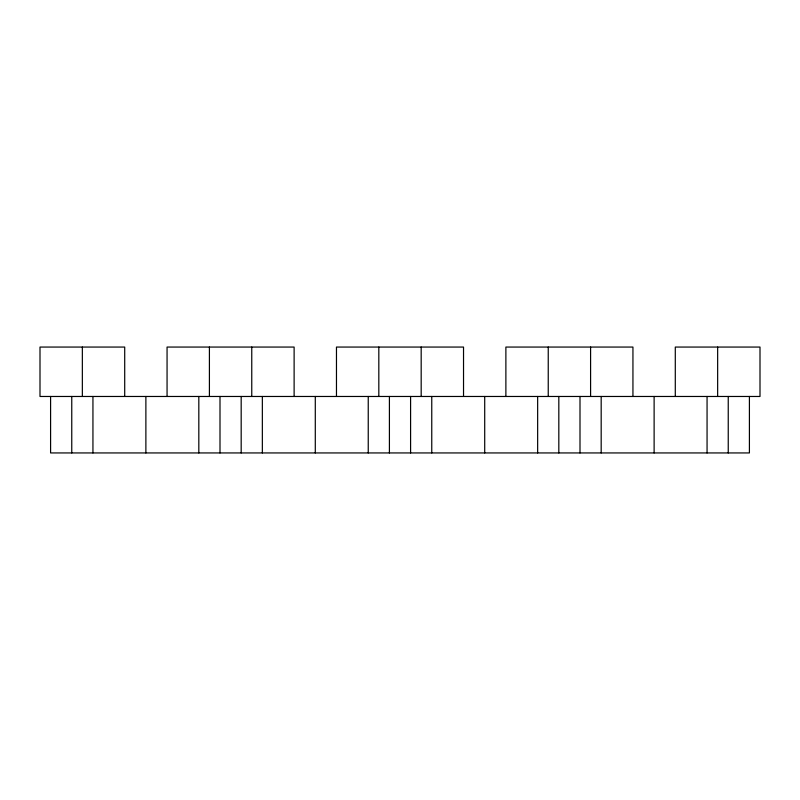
<?xml version="1.0" encoding="UTF-8"?>
<svg xmlns="http://www.w3.org/2000/svg" width="800" height="800" viewBox="0 0 800 800"><rect width="100%" height="100%" fill="white"/><g stroke="black" fill="none" stroke-linecap="round" stroke-linejoin="round"><path stroke-width="1.2" d="M749.41 396.47L749.41 452.94L50.59 452.94L50.59 396.47M728.24 396.47L728.24 452.94M717.65 347.06L717.65 396.47M707.06 396.47L707.06 452.94M675.29 396.47L675.29 347.06L760 347.06L760 396.47L40 396.47L40 347.06L124.71 347.06L124.71 396.47M654.12 396.47L654.12 452.94M632.94 396.47L632.94 347.06L505.88 347.06L505.88 396.47M601.18 396.47L601.18 452.94M590.59 347.06L590.59 396.47M580 396.47L580 452.94M558.82 396.47L558.82 452.94M548.24 347.06L548.24 396.47M537.65 396.47L537.65 452.94M484.71 396.47L484.71 452.94M463.53 396.47L463.53 347.06L336.47 347.06L336.47 396.47M431.76 396.47L431.76 452.94M421.18 347.06L421.18 396.47M410.59 396.47L410.59 452.94M389.41 396.47L389.41 452.94M378.82 347.06L378.82 396.47M368.24 396.47L368.24 452.94M315.29 396.47L315.29 452.94M294.12 396.47L294.12 347.06L167.06 347.06L167.06 396.47M262.35 396.47L262.35 452.94M251.76 347.06L251.76 396.47M241.18 396.47L241.18 452.94M220 396.47L220 452.94M209.41 347.06L209.41 396.47M198.82 396.47L198.82 452.94M145.88 396.47L145.88 452.94M92.94 396.47L92.94 452.94M82.35 347.06L82.35 396.47M71.76 396.47L71.76 452.94"/></g></svg>
